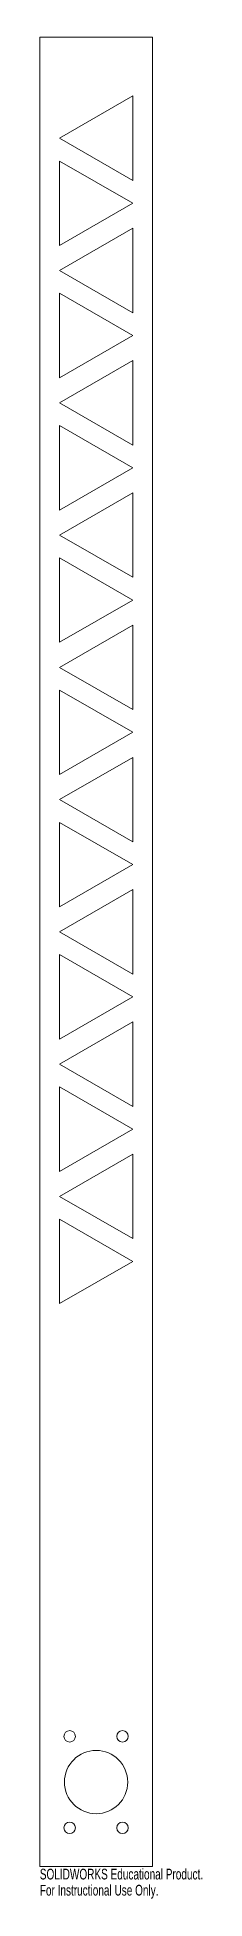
# Model space of a CAD drawing. Header units: inches. Extents: x 0 to 2.9, y -0.6 to 32.5.
import ezdxf

# ---------------------------------------------------------------- set-up
doc = ezdxf.new("R2010")
doc.units = ezdxf.units.IN
doc.header["$MEASUREMENT"] = 0
doc.styles.add('SLDTEXTSTYLE0', font='TXT', dxfattribs={"width": 0.7})

msp = doc.modelspace()

# ---------------------------------------------------------------- linework, layer by layer
at = {"color": 7, "linetype": 'Continuous', "lineweight": 15}
for p, q in [((0, 32.5), (0, 0)), ((0, 32.5), (2, 32.5)), ((2, 32.5), (2, 0)), ((1.65, 31.456), (0.35, 30.705)), ((1.65, 29.955), (1.65, 31.456)), ((0.35, 30.705), (1.65, 29.955)), ((1.65, 29.551), (0.35, 30.301)), ((0.35, 30.301), (0.35, 28.8)), ((0.35, 28.8), (1.65, 29.551)), ((1.65, 29.106), (0.35, 28.355)), ((1.65, 27.605), (1.65, 29.106)), ((0.35, 28.355), (1.65, 27.605)), ((1.65, 27.201), (0.35, 27.951)), ((0.35, 27.951), (0.35, 26.45)), ((0.35, 26.45), (1.65, 27.201)), ((1.65, 26.756), (0.35, 26.005)), ((1.65, 25.255), (1.65, 26.756)), ((0.35, 26.005), (1.65, 25.255)), ((1.65, 24.851), (0.35, 25.601)), ((0.35, 25.601), (0.35, 24.1)), ((0.35, 24.1), (1.65, 24.851)), ((1.65, 24.406), (0.35, 23.655)), ((1.65, 22.905), (1.65, 24.406)), ((0.35, 23.655), (1.65, 22.905)), ((1.65, 22.501), (0.35, 23.251)), ((0.35, 23.251), (0.35, 21.75)), ((0.35, 21.75), (1.65, 22.501)), ((1.65, 22.056), (0.35, 21.305)), ((1.65, 20.555), (1.65, 22.056)), ((0.35, 21.305), (1.65, 20.555)), ((1.65, 20.151), (0.35, 20.901)), ((0.35, 20.901), (0.35, 19.4)), ((0.35, 19.4), (1.65, 20.151)), ((1.65, 19.706), (0.35, 18.955)), ((1.65, 18.205), (1.65, 19.706)), ((0.35, 18.955), (1.65, 18.205)), ((1.65, 17.801), (0.35, 18.551)), ((0.35, 18.551), (0.35, 17.05)), ((0.35, 17.05), (1.65, 17.801)), ((1.65, 17.356), (0.35, 16.605)), ((1.65, 15.855), (1.65, 17.356)), ((0.35, 16.605), (1.65, 15.855)), ((1.65, 15.451), (0.35, 16.201)), ((0.35, 16.201), (0.35, 14.7)), ((0.35, 14.7), (1.65, 15.451)), ((1.65, 15.006), (0.35, 14.255)), ((1.65, 13.505), (1.65, 15.006)), ((0.35, 14.255), (1.65, 13.505)), ((0.35, 13.851), (0.35, 12.35)), ((1.65, 13.101), (0.35, 13.851)), ((0.35, 12.35), (1.65, 13.101)), ((1.65, 12.656), (0.35, 11.905)), ((1.65, 11.155), (1.65, 12.656)), ((0.35, 11.905), (1.65, 11.155)), ((0.35, 11.501), (0.35, 10)), ((1.65, 10.751), (0.35, 11.501)), ((0.35, 10), (1.65, 10.751)), ((0, 0), (2, 0))]:
    msp.add_line(p, q, dxfattribs=at)
for centre, radius in [((0.531, 2.312), 0.102), ((1.469, 2.312), 0.102), ((1, 1.5), 0.562), ((0.531, 0.688), 0.102), ((1.469, 0.688), 0.102)]:
    msp.add_circle(centre, radius, dxfattribs=at)

# ---------------------------------------------------------------- texts
at = {"color": 7, "linetype": 'Continuous', "char_height": 0.1903, "attachment_point": 1, "style": 'SLDTEXTSTYLE0'}
for s, insert in [('SOLIDWORKS Educational Product.', (0, -0.04)), ('For Instructional Use Only.', (0, -0.326))]:
    msp.add_mtext(s, dxfattribs=dict(at, insert=insert))

doc.saveas('drawing.dxf')
